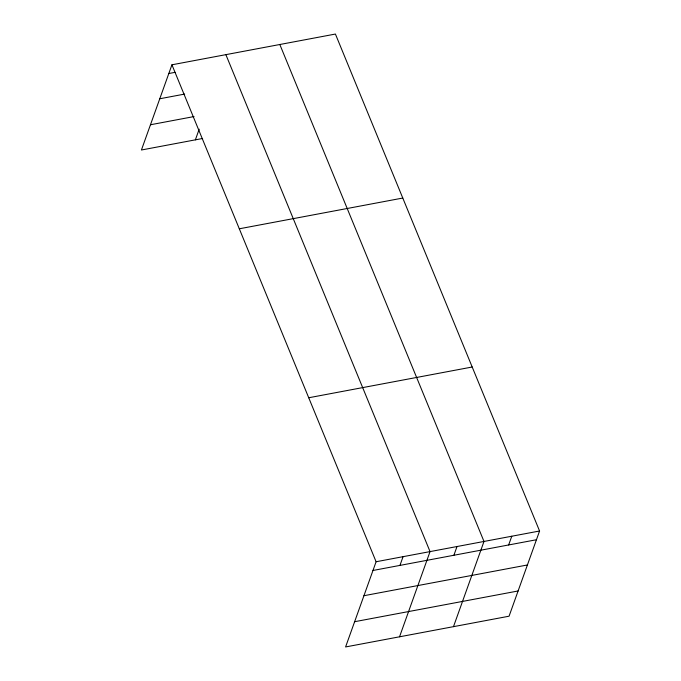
<?xml version="1.0" encoding="UTF-8"?>
<svg xmlns="http://www.w3.org/2000/svg" width="681" height="681" viewBox="0 0 681 681"><rect width="100%" height="100%" fill="white"/><g stroke="black" fill="none" stroke-linecap="round" stroke-linejoin="round"><path stroke-width="1.02" d="M171.935 64.797L376.099 561.748L345.59 646.95L509.065 616.203L539.573 531.001L335.41 34.05L171.935 64.797L141.427 149.999L202.632 138.481M195.37 139.852L199.192 129.177M399.943 565.4L403.075 556.675M399.534 636.803L430.043 551.601L225.879 54.65M453.895 555.262L457.019 546.528M453.486 626.656L483.995 541.455L279.823 44.503M508.656 544.962L511.789 536.228M168.803 73.522L175.034 72.348M159.771 98.762L184.67 94.08M150.458 124.759L194.034 116.562M239.303 228.79L402.786 198.043M308.723 397.755L472.197 367.008M376.099 561.748L539.573 531.001M372.975 570.474L536.449 539.735M363.935 595.713L527.417 564.966M354.622 621.71L518.105 590.972"/></g></svg>
